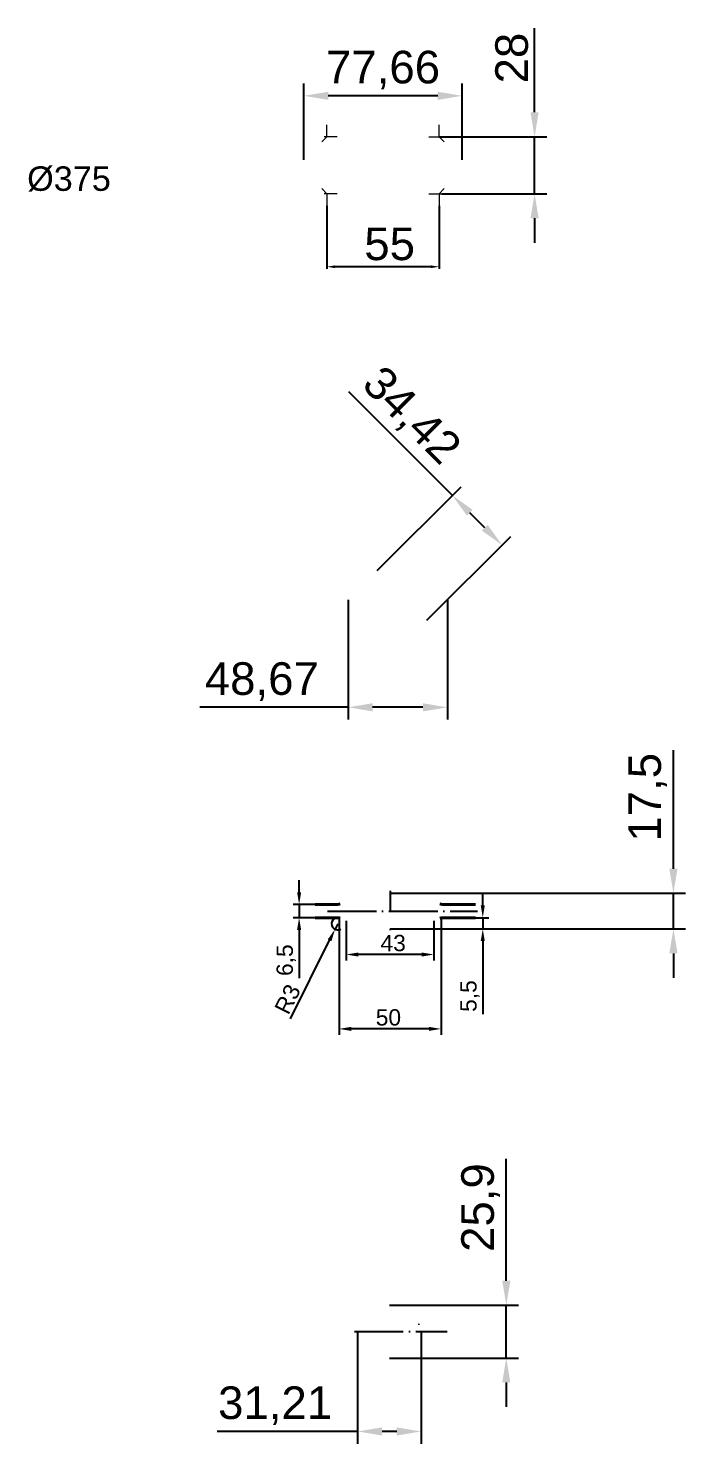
# Model space of a CAD drawing. Header units: millimetres. Extents: x 1526 to 31626, y -4643 to 9189.
# Drawn here: x 17195 to 17517, y -1557 to -862 of the extents above; entities that cross this region are included whole.
import ezdxf

# ---------------------------------------------------------------- set-up
doc = ezdxf.new("R2010")
doc.units = ezdxf.units.MM
doc.linetypes.add('ACAD_ISO04W100', pattern=[30, 24, -3, 0, -3])
for name, color, linetype, lineweight in [('осевые', 1, 'ACAD_ISO04W100', 25), ('тонкая', 7, 'Continuous', 20), ('тонкий', 7, 'Continuous', 20), ('图层4', 250, 'Continuous', 13)]:
    doc.layers.add(name, color=color, linetype=linetype, lineweight=lineweight)
doc.styles.add('s1v4', font='arial.ttf', dxfattribs={"height": 4})
doc.styles.get("Standard").update_dxf_attribs({"font": 'arial.ttf'})
doc.dimstyles.new('ISO-25$0', dxfattribs={"dimscale": 2, "dimtxt": 4, "dimasz": 3, "dimexe": 0.5, "dimexo": 0, "dimgap": 1, "dimtad": 1, "dimtxsty": 'Standard', "dimcen": 3, "dimclrd": 150, "dimclre": 150, "dimadec": 0, "dimazin": 0, "dimtfac": 1, "dimtmove": 0, "dimatfit": 3, "dimfxl": 1, "dimlwd": -1, "dimarcsym": 0})
doc.dimstyles.new('s2v4', dxfattribs={"dimtxt": 8, "dimasz": 6, "dimexe": 3, "dimexo": 0, "dimgap": 1.5, "dimtad": 1, "dimtxsty": 'Standard', "dimcen": 2.5, "dimadec": 0, "dimazin": 0, "dimtfac": 1, "dimtmove": 0, "dimatfit": 3, "dimfxl": 1, "dimarcsym": 0})
doc.dimstyles.new('s4v4', dxfattribs={"dimtxt": 16, "dimasz": 12, "dimexe": 6, "dimexo": 0, "dimgap": 3, "dimtad": 1, "dimtxsty": 'Standard', "dimcen": 2.5, "dimadec": 0, "dimazin": 0, "dimtfac": 1, "dimtmove": 0, "dimatfit": 3, "dimfxl": 1, "dimarcsym": 0})

# ---------------------------------------------------------------- blocks, each defined once
blk = doc.blocks.new('*D1852')
at = {"layer": 'Defpoints', "color": 0, "transparency": 16777216}
for p in [(17327.6, -1298.64), (17335.41, -1292.14), (17335.41, -1298.64)]:
    blk.add_point(p, dxfattribs=at)
at = {"layer": 'тонкий', "color": 0, "lineweight": -2, "transparency": 16777216}
for p, q in [((17327.6, -1286.14), (17327.6, -1280.14)), ((17335.41, -1292.14), (17324.6, -1292.14)), ((17335.41, -1298.64), (17324.6, -1298.64)), ((17327.6, -1292.14), (17327.6, -1298.64)), ((17327.6, -1304.64), (17327.6, -1328.31))]:
    blk.add_line(p, q, dxfattribs=at)
at = {"layer": 'тонкий', "color": 0, "transparency": 16777216}
for points in [[(17326.6, -1286.14), (17328.6, -1286.14), (17327.6, -1292.14)], [(17326.6, -1304.64), (17328.6, -1304.64), (17327.6, -1298.64)]]:
    blk.add_solid(points, dxfattribs=at)
at = {"layer": 'тонкий', "color": 0, "transparency": 16777216, "insert": (17321.29, -1319.48), "char_height": 8, "attachment_point": 5, "rotation": 90}
blk.add_mtext('6,5', dxfattribs=at)
blk = doc.blocks.new('*D1853')
at = {"layer": 'Defpoints', "color": 0, "transparency": 16777216}
for p in [(17347.17, -1298.71), (17397.22, -1298.71), (17347.17, -1353.2)]:
    blk.add_point(p, dxfattribs=at)
at = {"layer": 'тонкий', "color": 0, "lineweight": -2, "transparency": 16777216}
for p, q in [((17347.17, -1298.71), (17347.17, -1356.2)), ((17397.22, -1298.71), (17397.22, -1356.2)), ((17391.22, -1353.2), (17353.17, -1353.2))]:
    blk.add_line(p, q, dxfattribs=at)
at = {"layer": 'тонкий', "color": 0, "transparency": 16777216}
for points in [[(17353.17, -1352.2), (17353.17, -1354.2), (17347.17, -1353.2)], [(17391.22, -1352.2), (17391.22, -1354.2), (17397.22, -1353.2)]]:
    blk.add_solid(points, dxfattribs=at)
at = {"layer": 'тонкий', "color": 0, "transparency": 16777216, "insert": (17371.38, -1347.61), "char_height": 8, "attachment_point": 5}
blk.add_mtext('50', dxfattribs=at)
blk = doc.blocks.new('*D1855')
at = {"layer": 'Defpoints', "color": 0, "transparency": 16777216}
for p in [(17414.01, -1298.64), (17417.64, -1298.64), (17372.2, -1304.14)]:
    blk.add_point(p, dxfattribs=at)
at = {"layer": 'тонкий', "color": 0, "lineweight": -2, "transparency": 16777216}
for p, q in [((17417.64, -1292.64), (17417.64, -1286.64)), ((17414.01, -1298.64), (17420.64, -1298.64)), ((17417.64, -1298.64), (17417.64, -1304.14)), ((17372.2, -1304.14), (17420.64, -1304.14)), ((17417.64, -1310.14), (17417.64, -1345.92))]:
    blk.add_line(p, q, dxfattribs=at)
at = {"layer": 'тонкий', "color": 0, "transparency": 16777216}
for points in [[(17416.64, -1292.64), (17418.64, -1292.64), (17417.64, -1298.64)], [(17416.64, -1310.14), (17418.64, -1310.14), (17417.64, -1304.14)]]:
    blk.add_solid(points, dxfattribs=at)
at = {"layer": 'тонкий', "color": 0, "transparency": 16777216, "insert": (17411.35, -1337.1), "char_height": 8, "attachment_point": 5, "rotation": 90}
blk.add_mtext('5,5', dxfattribs=at)
blk = doc.blocks.new('*D1854')
at = {"color": 0, "lineweight": -2, "transparency": 16777216}
for p, q in [((17350.7, -1300.13), (17350.7, -1319.71)), ((17393.7, -1300.13), (17393.7, -1319.71)), ((17387.7, -1316.71), (17356.7, -1316.71))]:
    blk.add_line(p, q, dxfattribs=at)
at = {"color": 0, "transparency": 16777216}
for points in [[(17356.7, -1315.71), (17356.7, -1317.71), (17350.7, -1316.71)], [(17387.7, -1315.71), (17387.7, -1317.71), (17393.7, -1316.71)]]:
    blk.add_solid(points, dxfattribs=at)
at = {"layer": 'Defpoints', "color": 0, "transparency": 16777216}
for p in [(17350.7, -1300.13), (17393.7, -1300.13), (17350.7, -1316.71)]:
    blk.add_point(p, dxfattribs=at)
at = {"color": 0, "lineweight": 15, "transparency": 16777216, "insert": (17373.71, -1311.12), "char_height": 8, "attachment_point": 5}
blk.add_mtext('43', dxfattribs=at)
blk = doc.blocks.new('*D1856')
at = {"layer": 'Defpoints', "color": 0, "transparency": 16777216}
for p in [(17345.21, -1304.33), (17346.54, -1301.64)]:
    blk.add_point(p, dxfattribs=at)
at = {"layer": 'тонкий', "color": 0, "lineweight": -2, "transparency": 16777216}
for p, q in [((17346.54, -1301.64), (17345.21, -1304.33)), ((17323.44, -1348.22), (17342.54, -1309.7))]:
    blk.add_line(p, q, dxfattribs=at)
blk.add_arc((17346.54, -1301.64), 3, 90, 300.90687, dxfattribs=at)
at = {"layer": 'тонкий', "color": 0, "transparency": 16777216}
blk.add_solid([(17341.65, -1309.26), (17343.44, -1310.15), (17345.21, -1304.33)], dxfattribs=at)
at = {"layer": 'тонкий', "color": 0, "transparency": 16777216, "insert": (17321.96, -1338.61), "char_height": 8, "attachment_point": 5, "rotation": 63.61109}
blk.add_mtext('R3', dxfattribs=at)
blk = doc.blocks.new('*D1857')
at = {"layer": 'Defpoints', "color": 0, "transparency": 16777216}
for p in [(17341.23, -949.28), (17396.23, -949.28), (17341.23, -979.2)]:
    blk.add_point(p, dxfattribs=at)
at = {"layer": '图层4', "color": 0, "lineweight": -2, "transparency": 16777216}
for p, q in [((17341.23, -949.28), (17341.23, -980.2)), ((17396.23, -949.28), (17396.23, -980.2)), ((17392.23, -979.2), (17345.23, -979.2))]:
    blk.add_line(p, q, dxfattribs=at)
at = {"layer": '图层4', "color": 0, "transparency": 16777216}
for points in [[(17345.23, -978.53), (17345.23, -979.86), (17341.23, -979.2)], [(17392.23, -978.53), (17392.23, -979.86), (17396.23, -979.2)]]:
    blk.add_solid(points, dxfattribs=at)
at = {"layer": '图层4', "color": 0, "lineweight": 13, "transparency": 16777216, "insert": (17371.98, -968.06), "char_height": 16, "attachment_point": 5}
blk.add_mtext('55', dxfattribs=at)
blk = doc.blocks.new('*D1858')
at = {"layer": 'Defpoints', "color": 0, "transparency": 16777216}
for p in [(17329.9, -895.31), (17329.9, -926.74), (17407.55, -926.74)]:
    blk.add_point(p, dxfattribs=at)
at = {"layer": 'тонкая', "color": 0, "lineweight": -2, "transparency": 16777216}
for p, q in [((17329.9, -926.74), (17329.9, -889.31)), ((17395.55, -895.31), (17341.9, -895.31)), ((17407.55, -926.74), (17407.55, -889.31))]:
    blk.add_line(p, q, dxfattribs=at)
at = {"layer": 'тонкая', "color": 0, "transparency": 16777216}
for points in [[(17341.9, -893.31), (17341.9, -897.31), (17329.9, -895.31)], [(17395.55, -893.31), (17395.55, -897.31), (17407.55, -895.31)]]:
    blk.add_solid(points, dxfattribs=at)
at = {"layer": 'тонкая', "color": 0, "transparency": 16777216, "insert": (17368.73, -882.7), "char_height": 16, "attachment_point": 5}
blk.add_mtext('77,66', dxfattribs=at)
blk = doc.blocks.new('*D1859')
at = {"layer": 'Defpoints', "color": 0, "transparency": 16777216}
for p in [(17396.23, -915.41), (17443.05, -915.41), (17397.57, -943.41)]:
    blk.add_point(p, dxfattribs=at)
at = {"layer": 'тонкая', "color": 0, "lineweight": -2, "transparency": 16777216}
for p, q in [((17443.05, -903.41), (17443.05, -862.18)), ((17396.23, -915.41), (17449.05, -915.41)), ((17443.05, -943.41), (17443.05, -915.41)), ((17397.57, -943.41), (17449.05, -943.41)), ((17443.05, -955.41), (17443.05, -967.41))]:
    blk.add_line(p, q, dxfattribs=at)
at = {"layer": 'тонкая', "color": 0, "transparency": 16777216}
for points in [[(17441.05, -903.41), (17445.05, -903.41), (17443.05, -915.41)], [(17441.05, -955.41), (17445.05, -955.41), (17443.05, -943.41)]]:
    blk.add_solid(points, dxfattribs=at)
at = {"layer": 'тонкая', "color": 0, "transparency": 16777216, "insert": (17431.88, -876.8), "char_height": 16, "attachment_point": 5, "rotation": 90}
blk.add_mtext('28', dxfattribs=at)
blk = doc.blocks.new('*D1860')
at = {"layer": 'Defpoints', "color": 0, "transparency": 16777216}
for p in [(17402.8, -1091.44), (17365.91, -1128.32), (17390.26, -1152.66)]:
    blk.add_point(p, dxfattribs=at)
at = {"layer": 'тонкая', "color": 0, "lineweight": -2, "transparency": 16777216}
for p, q in [((17402.8, -1091.44), (17352.01, -1040.66)), ((17365.91, -1128.32), (17407.04, -1087.2)), ((17418.65, -1107.29), (17411.28, -1099.92)), ((17390.26, -1152.66), (17431.38, -1111.54))]:
    blk.add_line(p, q, dxfattribs=at)
at = {"layer": 'тонкая', "color": 0, "transparency": 16777216}
for points in [[(17412.7, -1098.51), (17409.87, -1101.34), (17402.8, -1091.44)], [(17420.07, -1105.88), (17417.24, -1108.71), (17427.14, -1115.78)]]:
    blk.add_solid(points, dxfattribs=at)
at = {"layer": 'тонкая', "color": 0, "transparency": 16777216, "insert": (17382.08, -1052.88), "char_height": 16, "attachment_point": 5, "rotation": 315}
blk.add_mtext('34,42', dxfattribs=at)
blk = doc.blocks.new('*D1861')
at = {"layer": 'Defpoints', "color": 0, "transparency": 16777216}
for p in [(17351.63, -1142.6), (17400.3, -1142.62), (17351.63, -1195.4)]:
    blk.add_point(p, dxfattribs=at)
at = {"layer": 'тонкая', "color": 0, "lineweight": -2, "transparency": 16777216}
for p, q in [((17351.63, -1142.6), (17351.63, -1201.4)), ((17400.3, -1142.62), (17400.3, -1201.4)), ((17351.63, -1195.4), (17278.99, -1195.4)), ((17388.3, -1195.4), (17363.63, -1195.4))]:
    blk.add_line(p, q, dxfattribs=at)
at = {"layer": 'тонкая', "color": 0, "transparency": 16777216}
for points in [[(17363.63, -1193.4), (17363.63, -1197.4), (17351.63, -1195.4)], [(17388.3, -1193.4), (17388.3, -1197.4), (17400.3, -1195.4)]]:
    blk.add_solid(points, dxfattribs=at)
at = {"layer": 'тонкая', "color": 0, "transparency": 16777216, "insert": (17309.31, -1182.78), "char_height": 16, "attachment_point": 5}
blk.add_mtext('48,67', dxfattribs=at)
blk = doc.blocks.new('*D1862')
at = {"layer": 'Defpoints', "color": 0, "transparency": 16777216}
for p in [(17356.27, -1501.77), (17387.48, -1501.77), (17356.27, -1550.76)]:
    blk.add_point(p, dxfattribs=at)
at = {"layer": 'тонкая', "color": 0, "lineweight": -2, "transparency": 16777216}
for p, q in [((17356.27, -1501.77), (17356.27, -1556.76)), ((17387.48, -1501.77), (17387.48, -1556.76)), ((17356.27, -1550.76), (17287.38, -1550.76)), ((17375.48, -1550.76), (17368.27, -1550.76))]:
    blk.add_line(p, q, dxfattribs=at)
at = {"layer": 'тонкая', "color": 0, "transparency": 16777216}
for points in [[(17368.27, -1548.76), (17368.27, -1552.76), (17356.27, -1550.76)], [(17375.48, -1548.76), (17375.48, -1552.76), (17387.48, -1550.76)]]:
    blk.add_solid(points, dxfattribs=at)
at = {"layer": 'тонкая', "color": 0, "transparency": 16777216, "insert": (17315.82, -1538.15), "char_height": 16, "attachment_point": 5}
blk.add_mtext('31,21', dxfattribs=at)
blk = doc.blocks.new('*D1863')
at = {"layer": 'Defpoints', "color": 0, "transparency": 16777216}
for p in [(17371.87, -1488.82), (17429.18, -1488.82), (17371.87, -1514.72)]:
    blk.add_point(p, dxfattribs=at)
at = {"layer": 'тонкая', "color": 0, "lineweight": -2, "transparency": 16777216}
for p, q in [((17429.18, -1476.82), (17429.18, -1416.95)), ((17371.87, -1488.82), (17435.18, -1488.82)), ((17429.18, -1514.72), (17429.18, -1488.82)), ((17371.87, -1514.72), (17435.18, -1514.72)), ((17429.18, -1526.72), (17429.18, -1538.72))]:
    blk.add_line(p, q, dxfattribs=at)
at = {"layer": 'тонкая', "color": 0, "transparency": 16777216}
for points in [[(17427.18, -1476.82), (17431.18, -1476.82), (17429.18, -1488.82)], [(17427.18, -1526.72), (17431.18, -1526.72), (17429.18, -1514.72)]]:
    blk.add_solid(points, dxfattribs=at)
at = {"layer": 'тонкая', "color": 0, "transparency": 16777216, "insert": (17416.57, -1440.88), "char_height": 16, "attachment_point": 5, "rotation": 90}
blk.add_mtext('25,9', dxfattribs=at)
blk = doc.blocks.new('*D1875')
at = {"layer": 'Defpoints', "color": 0, "transparency": 16777216}
for p in [(17372.2, -1286.64), (17511.12, -1286.64), (17372.2, -1304.14)]:
    blk.add_point(p, dxfattribs=at)
at = {"layer": 'тонкая', "color": 0, "lineweight": -2, "transparency": 16777216}
for p, q in [((17511.12, -1274.64), (17511.12, -1216.47)), ((17372.2, -1286.64), (17517.12, -1286.64)), ((17511.12, -1304.14), (17511.12, -1286.64)), ((17372.2, -1304.14), (17517.12, -1304.14)), ((17511.12, -1316.14), (17511.12, -1328.14))]:
    blk.add_line(p, q, dxfattribs=at)
at = {"layer": 'тонкая', "color": 0, "transparency": 16777216}
for points in [[(17509.12, -1274.64), (17513.12, -1274.64), (17511.12, -1286.64)], [(17509.12, -1316.14), (17513.12, -1316.14), (17511.12, -1304.14)]]:
    blk.add_solid(points, dxfattribs=at)
at = {"layer": 'тонкая', "color": 0, "transparency": 16777216, "insert": (17498.51, -1239.55), "char_height": 16, "attachment_point": 5, "rotation": 90}
blk.add_mtext('17,5', dxfattribs=at)

msp = doc.modelspace()

# ---------------------------------------------------------------- linework, layer by layer
at = {"lineweight": 40}
for p, q in [((17335.40726, -1292.14093), (17346.54371, -1292.14093)), ((17335.40726, -1298.64093), (17346.54371, -1298.64093)), ((17414.007, -1292.14093), (17397.84751, -1292.14093)), ((17414.007, -1298.64093), (17397.84751, -1298.64093))]:
    msp.add_line(p, q, dxfattribs=at)
for centre, start, end in [((17346.54371, -1289.14093), 270, 294.20302818), ((17397.84751, -1289.14093), 245.79697182, 270), ((17346.54371, -1301.64093), 65.79697182, 90), ((17397.84751, -1301.64093), 90, 114.20302818)]:
    msp.add_arc(centre, 3, start, end, dxfattribs=at)
at = {"layer": 'осевые'}
for p, q in [((17372.19561, -1285.49089), (17372.19561, -1295.39093)), ((17341.50652, -1295.39093), (17415.13861, -1295.39093)), ((17372.19561, -1304.14093), (17372.19561, -1304.79093)), ((17354.67, -1501.76596), (17400.21912, -1501.76596))]:
    msp.add_line(p, q, dxfattribs=at)
at = {"layer": 'тонкая'}
for p, q in [((17341.22645, -915.4092), (17341.22645, -909.53631)), ((17396.22645, -915.4092), (17396.22645, -909.53631)), ((17341.22645, -915.4092), (17338.66861, -917.96704)), ((17346.19702, -915.4092), (17339.8878, -915.4092)), ((17391.25589, -915.4092), (17397.56511, -915.4092)), ((17396.22645, -915.4092), (17398.78429, -917.96704)), ((17341.22645, -943.4092), (17338.66861, -940.85136)), ((17346.19702, -943.4092), (17339.8878, -943.4092)), ((17341.22645, -943.4092), (17341.22645, -949.28208)), ((17391.25589, -943.4092), (17397.56511, -943.4092)), ((17396.22645, -943.4092), (17398.78429, -940.85136)), ((17396.22645, -943.4092), (17396.22645, -949.28208))]:
    msp.add_line(p, q, dxfattribs=at)
at = {"layer": 'тонкий'}
msp.add_line((17385.98105, -1498.06596), (17386.6057, -1498.06596), dxfattribs=at)

# ---------------------------------------------------------------- texts
at = {"layer": 'тонкий', "style": 's1v4'}
msp.add_text('%%C375', height=12, dxfattribs=at).set_placement((17194.24691, -941.94944))

# ---------------------------------------------------------------- dimensions: what is measured, and where the dimension line sits
at = {"lineweight": 15}
dim = msp.add_linear_dim(base=(17350.69561, -1316.71029), p1=(17393.69561, -1300.12572), p2=(17350.69561, -1300.12572), dimstyle='s2v4', dxfattribs=at)
dim.commit()
dim.dimension.update_dxf_attribs({"geometry": '*D1854', "text_midpoint": (17373.70528, -1316.71029), "dimtype": 160})
at = {"layer": 'тонкая'}
for base, p1, p2, picture, middle in [((17443.04647, -915.4092), (17397.56511, -943.4092), (17396.22645, -915.4092), '*D1859', (17431.8773, -876.79664)), ((17511.12381, -1286.64093), (17372.19561, -1304.14093), (17372.19561, -1286.64093), '*D1875', (17498.50853, -1239.55362)), ((17429.18426, -1488.81596), (17371.87472, -1514.71596), (17371.87472, -1488.81596), '*D1863', (17416.56898, -1440.88281))]:
    dim = msp.add_linear_dim(base=base, p1=p1, p2=p2, angle=90, dimstyle='s4v4', dxfattribs=at)
    dim.commit()
    dim.dimension.update_dxf_attribs({"geometry": picture, "text_midpoint": middle})
for base, p1, p2, picture, middle in [((17329.89803, -895.31416), (17407.55488, -926.73762), (17329.89803, -926.73762), '*D1858', (17368.72645, -882.69888)), ((17351.62983, -1195.39689), (17400.2976, -1142.61792), (17351.62983, -1142.60497), '*D1861', (17309.31196, -1182.78161)), ((17356.26868, -1550.76204), (17387.48076, -1501.76596), (17356.26868, -1501.76596), '*D1862', (17315.82257, -1538.14676))]:
    dim = msp.add_linear_dim(base=base, p1=p1, p2=p2, dimstyle='s4v4', dxfattribs=at)
    dim.commit()
    dim.dimension.update_dxf_attribs({"geometry": picture, "text_midpoint": middle})
dim = msp.add_aligned_dim(p1=(17390.25522, -1152.6603), p2=(17365.91486, -1128.31994), distance=-52.15843, dimstyle='s4v4', dxfattribs=at)
dim.commit()
dim.dimension.update_dxf_attribs({"geometry": '*D1860', "text_midpoint": (17382.08294, -1052.88416)})
at = {"layer": 'тонкий'}
dim = msp.add_linear_dim(base=(17327.59774, -1298.64093), p1=(17335.40726, -1292.14093), p2=(17335.40726, -1298.64093), angle=90, dimstyle='s2v4', dxfattribs=at)
dim.commit()
dim.dimension.update_dxf_attribs({"geometry": '*D1852', "text_midpoint": (17321.2901, -1319.47518)})
dim = msp.add_linear_dim(base=(17417.63777, -1298.64093), p1=(17372.19561, -1304.14093), p2=(17414.007, -1298.64093), angle=90, dimstyle='s2v4', dxfattribs=at)
dim.commit()
dim.dimension.update_dxf_attribs({"geometry": '*D1855', "text_midpoint": (17417.63777, -1337.10262), "dimtype": 160})
dim = msp.add_radius_dim(center=(17346.54371, -1301.64093), mpoint=(17345.21032, -1304.32833), dimstyle='s2v4', dxfattribs=at)
dim.commit()
dim.dimension.update_dxf_attribs({"geometry": '*D1856', "text_midpoint": (17326.96878, -1341.09354), "dimtype": 164})
dim = msp.add_linear_dim(base=(17347.17264, -1353.19828), p1=(17397.21857, -1298.7076), p2=(17347.17264, -1298.7076), dimstyle='s2v4', override={"dimdec": 0}, dxfattribs=at)
dim.commit()
dim.dimension.update_dxf_attribs({"geometry": '*D1853', "text_midpoint": (17371.37626, -1353.19828), "dimtype": 160})
at = {"layer": '图层4', "color": 0, "lineweight": 13}
dim = msp.add_linear_dim(base=(17341.22645, -979.19638), p1=(17396.22645, -949.28208), p2=(17341.22645, -949.28208), dimstyle='ISO-25$0', override={"dimscale": 1, "dimtxt": 16, "dimasz": 4, "dimexe": 1, "dimgap": 3, "dimcen": 2.5, "dimclrd": 0, "dimclre": 0, "dimlwd": 65534}, dxfattribs=at)
dim.commit()
dim.dimension.update_dxf_attribs({"geometry": '*D1857', "text_midpoint": (17371.98179, -979.19638), "dimtype": 160})

doc.saveas('drawing.dxf')
